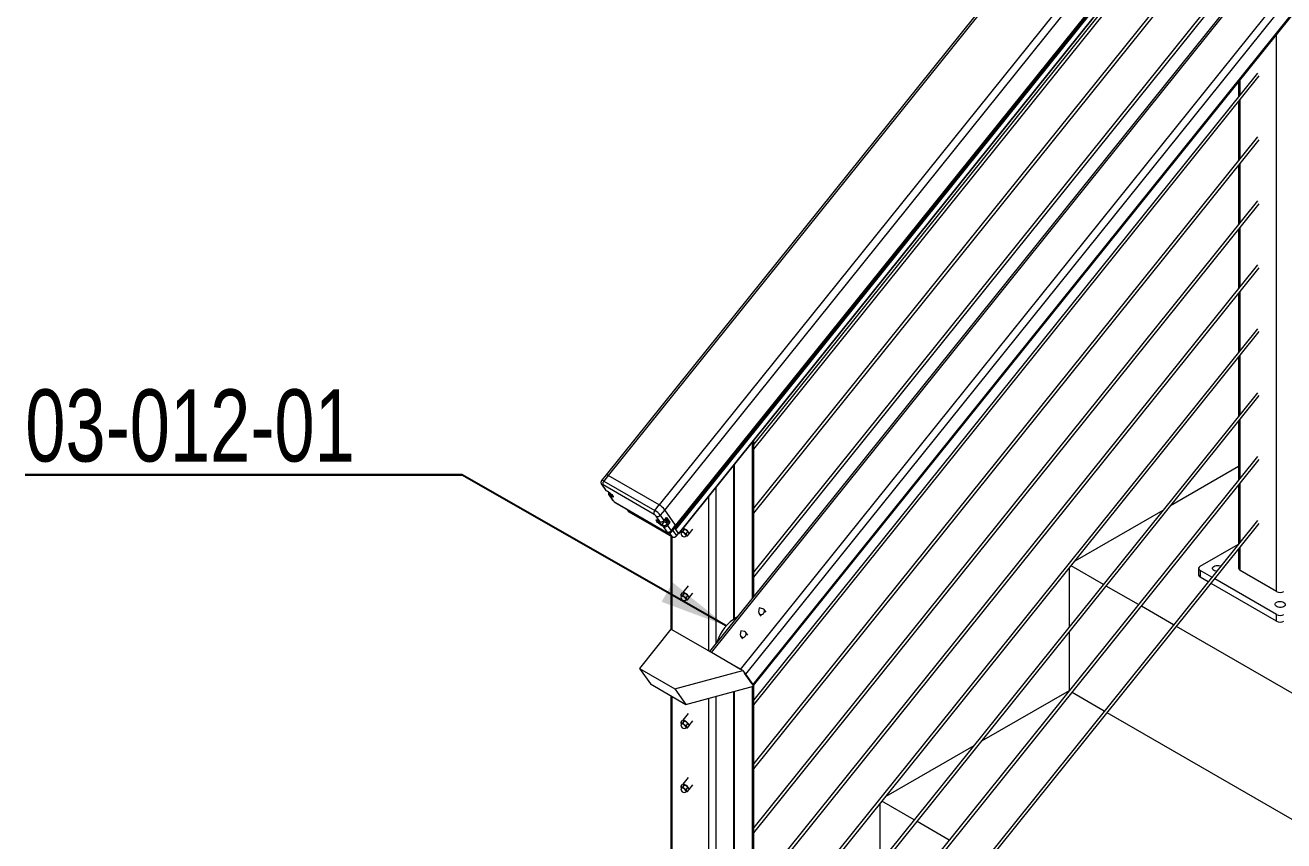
# Model space of a CAD drawing. Header units: inches. Extents: x 0.03 to 2.74, y 0.01 to 1.91.
# Drawn here: x 0.5061 to 0.7067, y 0.3553 to 0.4852 of the extents above; entities that cross this region are included whole.
import ezdxf

# ---------------------------------------------------------------- set-up
doc = ezdxf.new("R2010")
doc.units = ezdxf.units.IN
doc.header["$MEASUREMENT"] = 0
doc.layers.add('SLD-0_0', color=7, linetype='Continuous')
doc.styles.add('SLDTEXTSTYLE0', font='TXT', dxfattribs={"width": 0.75})
doc.dimstyles.new('SLDDIMSTYLE1', dxfattribs={"dimtxt": 0.18, "dimasz": 0.01083333333333333, "dimexe": 0, "dimexo": 0.0625, "dimgap": 0, "dimtad": 0, "dimtih": 1, "dimtoh": 1, "dimdec": 0, "dimrnd": 1e-09, "dimzin": 0, "dimdsep": 46, "dimtxsty": 'Standard', "dimsah": 1, "dimcen": 0.09, "dimadec": 0, "dimazin": 0, "dimtfac": 0.01083333333333333, "dimtdec": 0, "dimtofl": 0, "dimtmove": 0, "dimatfit": 3, "dimfxl": 1, "dimfrac": 2, "dimtolj": 1, "dimtzin": 0, "dimarcsym": 0})

# ---------------------------------------------------------------- blocks, each defined once
blk = doc.blocks.new('SW_NOTE_41')
at = {"layer": 'SLD-0_0', "color": 0}
for p, q in [((-0.06956524184476938, -3.64246399155235e-16), (0, -3.64246399155235e-16)), ((0, -3.64246399155235e-16), (-0.06956524184476938, -3.64246399155235e-16)), ((-0.06956524184476938, -3.64246399155235e-16), (0, -3.64246399155235e-16)), ((0, -3.64246399155235e-16), (-0.06956524184476938, -3.64246399155235e-16)), ((-0.06956524184476938, -3.64246399155235e-16), (0, -3.64246399155235e-16)), ((0, -3.64246399155235e-16), (-0.06956524184476938, -3.64246399155235e-16))]:
    blk.add_line(p, q, dxfattribs=at)
at = {"layer": 'SLD-0_0', "color": 0, "insert": (-0.06955034442948592, 0.01358171580628621), "char_height": 0.01148293963254593, "attachment_point": 1, "style": 'SLDTEXTSTYLE0'}
blk.add_mtext('03-012-01', dxfattribs=at)

msp = doc.modelspace()

# ---------------------------------------------------------------- linework, layer by layer
at = {"linetype": 'Continuous', "lineweight": 15}
for p, q in [((0.799580937890122, 0.66353939771084), (0.5986713566462352, 0.4136097756535363)), ((0.7999302222919177, 0.6634381076050916), (0.5990206272203246, 0.4135084805591713)), ((0.8080498824874577, 0.6587507275478962), (0.6071402874158647, 0.408821100501976)), ((0.8089198526233051, 0.6580033055634648), (0.6080102644655652, 0.408073687498741)), ((0.8106162840174279, 0.6549030558471848), (0.609706695859688, 0.4049734322935556)), ((0.8106452807173384, 0.6548617845417185), (0.6097356787318923, 0.4049321629853525)), ((0.8106597790672937, 0.6555277058521148), (0.6097501770818476, 0.4055980728189466)), ((0.6098094910276112, 0.4054190116117736), (0.8107190791853511, 0.655348629177506)), ((0.8111237608351279, 0.6541809956190476), (0.6102141726773881, 0.4042513793007937)), ((0.6102200909356434, 0.4042334645987868), (0.8111296929210896, 0.6541630851571701)), ((0.8109875855844274, 0.6291056825741786), (0.6151558284406125, 0.3854928401024916)), ((0.6154500128901103, 0.3853230067232244), (0.8113368665292965, 0.6290043864815065)), ((0.6200898167407465, 0.3826445049737648), (0.8159766703799328, 0.626325884732047)), ((0.6209597868765939, 0.3818970949638295), (0.8168466405157802, 0.6255784787140429)), ((0.6221197378392531, 0.3802466908316707), (0.8180065914784392, 0.6239280735839013)), ((0.6221790241296042, 0.3800676131603766), (0.8180658846826436, 0.6237490009018724)), ((0.7024557724990251, 0.5183299661707846), (0.6222279188987428, 0.4185272756463831)), ((0.6222279188987428, 0.4176959773126056), (0.7027529299053568, 0.5178683272121641)), ((0.7024557724990251, 0.5081499947482837), (0.6222279188987428, 0.4083473047228736)), ((0.6222279188987428, 0.4075160066385918), (0.7027529299053568, 0.5076883557896632)), ((0.7024557724990251, 0.4979700233257828), (0.6222279188987428, 0.3981673337993641)), ((0.6222279188987428, 0.397336035964578), (0.7027529299053568, 0.4975083843671623)), ((0.7055042286088387, 0.3950524951406196), (0.7055042286088387, 0.4837233704314601)), ((0.7024557724990251, 0.4776100804807811), (0.6222279188987428, 0.3778073929503279)), ((0.6222279188987428, 0.3769760931195762), (0.7027529299053568, 0.4771484435181261)), ((0.6994642381418018, 0.47620967587497), (0.6994642381418018, 0.4738886423347529)), ((0.6997044703386167, 0.4741874888134303), (0.6997044703386167, 0.4765085233516304)), ((0.6997044703386167, 0.4640075183889122), (0.6997044703386167, 0.4733561910992711)), ((0.6994642381418018, 0.4730573436226108), (0.6994642381418018, 0.4637086711617476)), ((0.7024557724990251, 0.4674301100562629), (0.6222279188987428, 0.367627421527827)), ((0.6222279188987428, 0.3667961216970753), (0.7027529299053568, 0.4669684740915908)), ((0.6994642381418018, 0.4628773729485969), (0.6994642381418018, 0.4535287004877338)), ((0.6997044703386167, 0.4538275474654028), (0.6997044703386167, 0.4631762199262659)), ((0.7024557724990251, 0.4572501397564927), (0.6222279188987428, 0.3574474501053261)), ((0.6222279188987428, 0.3566161542665056), (0.7027529299053568, 0.4567885027938377)), ((0.6994642381418018, 0.4526974022745832), (0.6994642381418018, 0.4433487290652329)), ((0.6997044703386167, 0.4436475765418932), (0.6997044703386167, 0.452996249252252)), ((0.7024557724990251, 0.4470701692072268), (0.6222279188987428, 0.3472674786828251)), ((0.6222279188987428, 0.3464361828440047), (0.7027529299053568, 0.4466085322445718)), ((0.6994642381418018, 0.4425174313510736), (0.6994642381418018, 0.4331687596386976)), ((0.6997044703386167, 0.4334676061173751), (0.6997044703386167, 0.4428162778297511)), ((0.7024557724990251, 0.4368901987827087), (0.6222279188987428, 0.3370875112522554)), ((0.6222279188987428, 0.3362562074295726), (0.7027529299053568, 0.4364285618200537)), ((0.6994642381418018, 0.4323374599285728), (0.6994642381418018, 0.4229887882161967)), ((0.6997044703386167, 0.4232876366908398), (0.6997044703386167, 0.4326363084032158)), ((0.7024557724990251, 0.4267102273602077), (0.6222279188987428, 0.3269075358378234)), ((0.6222279188987428, 0.3260762399990029), (0.7027529299053568, 0.4262485903975528)), ((0.6994642381418018, 0.4221574885060719), (0.6994642381418018, 0.4128088167936959)), ((0.6997044703386167, 0.4131076652683389), (0.6997044703386167, 0.4224563369807149)), ((0.6222279258125959, 0.394290446443241), (0.6222279258125959, 0.4191710846948721)), ((0.6219876901588545, 0.3939916020218913), (0.6219876901588545, 0.4188722402735224)), ((0.6190298055246796, 0.3906586629351292), (0.6190298055246796, 0.4151926638380661)), ((0.6191457923243217, 0.3907305537182917), (0.6191457923243217, 0.4153369562771747)), ((0.7024557724990251, 0.4165302559377068), (0.6222279188987428, 0.3167275684072536)), ((0.6222279188987428, 0.3158962725684332), (0.7027529299053568, 0.4160686209710175)), ((0.5986713566462352, 0.4136097756535363), (0.5979681624749187, 0.4127350159046085)), ((0.5990206272203246, 0.4135084805591713), (0.5983174607044204, 0.4126337367753733)), ((0.6071402874158647, 0.408821100501976), (0.5990206272203246, 0.4135084805591713)), ((0.6994642346848752, 0.4149354552391786), (0.6886317755768528, 0.4086820097044482)), ((0.5979728051272767, 0.4120720683488039), (0.598555338734254, 0.4112432244034619)), ((0.5980740757905909, 0.4119801571020786), (0.5986563604988565, 0.4111516634720533)), ((0.606309740070406, 0.4073238968608351), (0.5981900798748658, 0.4120112769180305)), ((0.5983174607044204, 0.4126337367753733), (0.6064371208999605, 0.407946356718178)), ((0.5986563604988565, 0.4111516634720533), (0.5988883513827736, 0.4110177379854521)), ((0.6161879076901468, 0.3867767415900873), (0.6161879076901468, 0.4116573803407098)), ((0.6994642381418018, 0.4119775210755021), (0.6994642381418018, 0.4026288453711949)), ((0.6997044703386167, 0.402927693845838), (0.6997044703386167, 0.4122763655582141)), ((0.5986748066589332, 0.4111345633019341), (0.5989067975428504, 0.4110006378153329)), ((0.5991302117919941, 0.4104253130804899), (0.5997127453989715, 0.4095964696341394)), ((0.59923173135402, 0.4103330520174394), (0.5998140160622857, 0.409504558387414)), ((0.5994637222379371, 0.4101991265308382), (0.59923173135402, 0.4103330520174394)), ((0.5992706978301039, 0.4105361139086666), (0.5995026887140211, 0.4104021884220653)), ((0.5995026887140211, 0.4104021884220653), (0.5995654941556012, 0.4104837556466845)), ((0.600161993745845, 0.4092055880972512), (0.6082816539413851, 0.4045182080400558)), ((0.6002173045706625, 0.4091542711227725), (0.6083369647662026, 0.4044668910655771)), ((0.6150279705551939, 0.3855666555121528), (0.6150279705551939, 0.4102144189690602)), ((0.6019705367249463, 0.4081421788166319), (0.6021734721412014, 0.407853402184649)), ((0.6020322324931036, 0.4081065610060247), (0.6022747428045157, 0.4077614914369151)), ((0.6022747428045157, 0.4077614914369151), (0.6092344520373967, 0.4037437368170846)), ((0.6022839520568478, 0.4077529333692906), (0.6092436612897287, 0.4037351787494602)), ((0.6064371208999605, 0.407946356718178), (0.6071402874158647, 0.408821100501976)), ((0.6080102644655652, 0.408073687498741), (0.6073070702942486, 0.4071989277498133)), ((0.6073070702942486, 0.4071989277498133), (0.6078934203481383, 0.4063646788705257)), ((0.6097501770818476, 0.4055980728189466), (0.6080102644655652, 0.408073687498741)), ((0.6873848898252869, 0.4079621978816946), (0.6733626416223362, 0.3998673262983176)), ((0.6072400059191574, 0.4061964304460143), (0.6066577212108918, 0.4070249240760396)), ((0.6070080115783137, 0.4063303579282567), (0.6072400059191574, 0.4061964304460143)), ((0.6070264577383904, 0.4063132577581375), (0.6072584520792341, 0.4061793302758951)), ((0.6078153767743208, 0.4053778189914004), (0.6075833824334772, 0.4055117464736429)), ((0.6076223489095611, 0.40571480836487), (0.6079540755814038, 0.4061456732761733)), ((0.6076223489095611, 0.40571480836487), (0.6078543432504048, 0.4055808808826276)), ((0.6083976614825866, 0.404549325361375), (0.6078153767743208, 0.4053778189914004)), ((0.6078934203481383, 0.4063646788705257), (0.6083033288708605, 0.4068530042871566)), ((0.6079030720870691, 0.4063261775102978), (0.6083151100765466, 0.406817038601401)), ((0.6082032024502346, 0.406056329049617), (0.6082281960291991, 0.4060509133484175)), ((0.6082422726341151, 0.4060684326135475), (0.6082281960291991, 0.4060509133484175)), ((0.6082832095583331, 0.4057026620297753), (0.6086803412805223, 0.406218497542097)), ((0.6082940712215565, 0.4060633396477799), (0.6083442934504909, 0.4061258186381829)), ((0.6083513248390958, 0.4061605851591958), (0.60829586190951, 0.4065791223073119)), ((0.6083033288708605, 0.4068530042871566), (0.6088543906185166, 0.406068970227539)), ((0.6086803412805223, 0.406218497542097), (0.6083157530648851, 0.4064289698389557)), ((0.6088543906185166, 0.406068970227539), (0.6084606605120537, 0.4055575774154446)), ((0.6084606605120537, 0.4055575774154446), (0.6090470105659435, 0.4047233290351486)), ((0.6090470105659435, 0.4047233290351486), (0.6097501770818476, 0.4055980728189466)), ((0.6091062968562946, 0.4045442518628458), (0.6098094910276112, 0.4054190116117736)), ((0.6095875563430312, 0.4051429363800829), (0.6101851621497713, 0.4042926326438671)), ((0.6095875563430312, 0.4051429363800829), (0.609706695859688, 0.4049734322935556)), ((0.6117537218307693, 0.4061291284182929), (0.6109049495685331, 0.4050732717445441)), ((0.7024557724990251, 0.4063502845152059), (0.6222279188987428, 0.3065476009766839)), ((0.6222279188987428, 0.3057162971540011), (0.7027529299053568, 0.4058886495485166)), ((0.6092344520373967, 0.4037437368170846), (0.6087996536435067, 0.4043623877310225)), ((0.6089879662604507, 0.4038827918739872), (0.6089879662604507, 0.389009195334305)), ((0.6092282122849719, 0.3889147846946185), (0.6092282122849719, 0.403744114210372)), ((0.6092861953140133, 0.4047680439775783), (0.6098838011207535, 0.4039177399918668)), ((0.6097356787318923, 0.4049321629853525), (0.6102141726773881, 0.4042513793007937)), ((0.6098838011207535, 0.4039177399918668), (0.6101851621497713, 0.4042926326438671)), ((0.6098897470344213, 0.4038998415044853), (0.6101911080634391, 0.4042747339069899)), ((0.6106069417582698, 0.4047128038653289), (0.6108656028305286, 0.4050345681070163)), ((0.6106069417582698, 0.4047128038653289), (0.6106749083911909, 0.4045175419902815)), ((0.6109275682389569, 0.4046137277744453), (0.6107358401785803, 0.4046241920654378)), ((0.6108656028305286, 0.4050345681070163), (0.6110573066924193, 0.4050240858864398)), ((0.6109275682389569, 0.4046137277744453), (0.6111862016558033, 0.4049354760510029)), ((0.6114539890141569, 0.4039003655501767), (0.6114425465872728, 0.4039040926812923)), ((0.6114469265132131, 0.4042022615352506), (0.6117055875854719, 0.4045240257769381)), ((0.6116456894191211, 0.4038898852940544), (0.6115149208015465, 0.404007015625333)), ((0.6116456894191211, 0.4038898852940544), (0.6119043504913799, 0.4042116495981157)), ((0.6117055875854719, 0.4045240257769381), (0.611836359659973, 0.4044068935123922)), ((0.6119277849964697, 0.4042510575479447), (0.6125024644663231, 0.4049659490188111)), ((0.6933247296732122, 0.3990702477648089), (0.6994427291448009, 0.4026020936823029)), ((0.6994642381418018, 0.4017975496530012), (0.6994642381418018, 0.3987354390374088)), ((0.6997044703386167, 0.3984006243230852), (0.6997044703386167, 0.4020963941357131)), ((0.6779143249582588, 0.3961809039988827), (0.6727812971980924, 0.3991441378506206)), ((0.6724456019745692, 0.3987265303894319), (0.6724456019745692, 0.3893778546851247)), ((0.6930844974763972, 0.3987354370417677), (0.6930844974763972, 0.3976638629934718)), ((0.6951966346590683, 0.3973199945809175), (0.6933247296732122, 0.3984006223274439)), ((0.6933247296732122, 0.3984006223274439), (0.6933247296732122, 0.3973290482791481)), ((0.6946082726739258, 0.3965880746769027), (0.6933247296732122, 0.3973290482791481)), ((0.7055042286088387, 0.3950524951406196), (0.6997044703386167, 0.3984006243230852)), ((0.6117537218307693, 0.3959491577091938), (0.6109049495685331, 0.3948933006962867)), ((0.6835037914725247, 0.3929541736630833), (0.6783707637123584, 0.3959174075148212)), ((0.7055042286088387, 0.390297973204252), (0.6950647079710991, 0.3963245801884825)), ((0.7055042286088387, 0.3913695472525479), (0.6956530734131681, 0.3970564980968562)), ((0.6106069417582698, 0.3945328328794455), (0.6108656028305286, 0.3948545971835068)), ((0.6106069417582698, 0.3945328328794455), (0.6106749083911909, 0.3943375708796502)), ((0.6109275682389569, 0.3944337574123011), (0.6107358401785803, 0.3944442215785458)), ((0.6108656028305286, 0.3948545971835068), (0.6110573066924193, 0.3948441150564911)), ((0.6109275682389569, 0.3944337574123011), (0.6111862016558033, 0.3947555057512327)), ((0.6114539890141569, 0.3937203943771715), (0.6114425465872728, 0.3937241221320263)), ((0.6114469265132131, 0.3940222911107326), (0.6117055875854719, 0.3943440554147939)), ((0.6116456894191211, 0.393709914245797), (0.6115149208015465, 0.393827045076067)), ((0.6116456894191211, 0.393709914245797), (0.6119043504913799, 0.3940316785498584)), ((0.6117055875854719, 0.3943440554147939), (0.611836359659973, 0.3942269225888827)), ((0.6119277849964697, 0.3940710872481744), (0.6125024644663231, 0.3947859782200494)), ((0.6230586529182354, 0.3924266750788344), (0.6229707778453066, 0.3918257844321043)), ((0.6230274230437728, 0.3915653197467853), (0.6233314113369696, 0.3911327994098749)), ((0.6236537628240055, 0.3923058061198962), (0.6230586529182354, 0.3924266750788344)), ((0.6241836543534629, 0.3917317781936682), (0.6238796660602662, 0.3921642985305787)), ((0.6890932579867907, 0.3897274433272839), (0.6839602267696979, 0.392690679174663)), ((0.7055042286088387, 0.390297973204252), (0.7055042286088387, 0.3913695472525479)), ((0.7304432019614212, 0.3658566287753042), (0.689549693283964, 0.3894639488388637)), ((0.6090122753679581, 0.3890394334883949), (0.6039895270216982, 0.3827911871993884)), ((0.6204378047950855, 0.3824436157460425), (0.6090122753679581, 0.3890394334883949)), ((0.620124358350845, 0.3887764471039041), (0.6200364832779164, 0.3881755559581826)), ((0.6200931284763825, 0.3879150912728637), (0.6203971167695792, 0.3874825709359532)), ((0.6207194959120277, 0.3886555936111044), (0.620124358350845, 0.3887764471039041)), ((0.6212493597860725, 0.3880815507177294), (0.620945371492876, 0.3885140710546399)), ((0.6724456019745692, 0.388546558966931), (0.6724456019745692, 0.3792458782512902)), ((0.6200898167407465, 0.3826445049737648), (0.6154500128901103, 0.3853230067232244)), ((0.6039895270216982, 0.3827911871993884), (0.6096152947216772, 0.3795435006351427)), ((0.6039895270216982, 0.3827911871993884), (0.6057294672933929, 0.3803155894827066)), ((0.6096152947216772, 0.3795435006351427), (0.6204378047950855, 0.3824436157460425)), ((0.6204378047950855, 0.3824436157460425), (0.6221777450667803, 0.3799680170313778)), ((0.6218877504122625, 0.3803806143226308), (0.6207277994496033, 0.3820310184547895)), ((0.6221197378392531, 0.3802466908316707), (0.6209597868765939, 0.3818970949638295)), ((0.6057294672933929, 0.3803155894827066), (0.611355234993372, 0.3770679029184609)), ((0.6096152947216772, 0.3795435006351427), (0.611355234993372, 0.3770679029184609)), ((0.611355234993372, 0.3770679029184609), (0.6221777450667803, 0.3799680170313778)), ((0.6190298055246796, 0.2841861028422479), (0.6190298055246796, 0.3791244637866931)), ((0.6191457923243217, 0.2842530605964455), (0.6191457923243217, 0.379155542063378)), ((0.6219876901588545, 0.2858936532953238), (0.6219876901588545, 0.3799170915551299)), ((0.6222279258125959, 0.2862284620227237), (0.6222279258125959, 0.3801284298509029)), ((0.6724456019745692, 0.3792458782512902), (0.6584953408101184, 0.3711925639006686)), ((0.6724719541256682, 0.3792306654782737), (0.6724456019745692, 0.3792458782512902)), ((0.6089879662604507, 0.3784344897801982), (0.6089879662604507, 0.2862284540401589)), ((0.6092282122849719, 0.2858936473084001), (0.6092282122849719, 0.3782958126155743)), ((0.6150279705551939, 0.2825455181259345), (0.6150279705551939, 0.3780520905555974)), ((0.6161879076901468, 0.2825455101433696), (0.6161879076901468, 0.3783629142949412)), ((0.6780614171830076, 0.3760039371381156), (0.6729283894228414, 0.3789671709898535)), ((0.6117537218307693, 0.3755892168601576), (0.6109049495685331, 0.3745333588492677)), ((0.7304432019614212, 0.345764576448428), (0.6785178559371073, 0.3757404406540542)), ((0.6106069417582698, 0.3741728910324265), (0.6108656028305286, 0.3744946563344707)), ((0.6106069417582698, 0.3741728910324265), (0.6106749083911909, 0.373977630030614)), ((0.6109275682389569, 0.3740738145672993), (0.6107358401785803, 0.3740842797315267)), ((0.6108656028305286, 0.3744946563344707), (0.6110573066924193, 0.3744841732094722)), ((0.6109275682389569, 0.3740738145672993), (0.6111862016558033, 0.3743955639042137)), ((0.6114539890141569, 0.3733604535281353), (0.6114425465872728, 0.3733641802850073)), ((0.6114469265132131, 0.3736623502616964), (0.6117055875854719, 0.3739841135677749)), ((0.6116456894191211, 0.373349972398778), (0.6115149208015465, 0.3734671032290481)), ((0.6116456894191211, 0.373349972398778), (0.6119043504913799, 0.3736717377008222)), ((0.6117055875854719, 0.3739841135677749), (0.611836359659973, 0.3738669807418637)), ((0.6119277849964697, 0.3737111454011554), (0.6125024644663231, 0.3744260363730303)), ((0.6572484550585526, 0.370472752077915), (0.6432262068556018, 0.362377880494538)), ((0.6117537218307693, 0.3654092434416911), (0.6109049495685331, 0.3643533894227324)), ((0.6106069417582698, 0.3639929196099256), (0.6108656028305286, 0.3643146849119698)), ((0.6106069417582698, 0.3639929196099256), (0.6106749083911909, 0.3637976586081131)), ((0.6109275682389569, 0.3638938431447984), (0.6107358401785803, 0.3639043083090259)), ((0.6108656028305286, 0.3643146849119698), (0.6110573066924193, 0.3643042017869713)), ((0.6109275682389569, 0.3638938431447984), (0.6111862016558033, 0.3642155924817128)), ((0.6114539890141569, 0.3631804821056344), (0.6114425465872728, 0.3631842088625065)), ((0.6114469265132131, 0.3634823768432299), (0.6117055875854719, 0.363804142145274)), ((0.6116456894191211, 0.3631700009762772), (0.6115149208015465, 0.3632871318065471)), ((0.6116456894191211, 0.3631700009762772), (0.6119043504913799, 0.3634917662783213)), ((0.6117055875854719, 0.363804142145274), (0.611836359659973, 0.3636870093193628)), ((0.6119277849964697, 0.3635311759746201), (0.6125024644663231, 0.3642460649505295)), ((0.6422868492900209, 0.3612093307822659), (0.6422868492900209, 0.3518606590698898)), ((0.6477637409911506, 0.358673858635188), (0.6426307132309844, 0.3616370924869259)), ((0.6533532075054166, 0.3554471282993887), (0.6482201797452504, 0.3584103621511266))]:
    msp.add_line(p, q, dxfattribs=at)
at = {"linetype": 'Continuous', "lineweight": 15, "flags": 128}
for points in [[(0.5980740757905909, 0.4119801571020786), (0.5980119928466598, 0.412026562374696), (0.5979725700562712, 0.4120724036282063)], [(0.5981900798748658, 0.4120112769180305), (0.598147030768525, 0.4120342250697447), (0.5981101211637392, 0.4120499615486495), (0.598080744201908, 0.4120578697839989), (0.5980599957287482, 0.4120576316051474), (0.5980487365189715, 0.4120492821156817), (0.5980473468344979, 0.4120331228770273), (0.598055909641565, 0.4120097867581919), (0.5980740757905909, 0.4119801571020786)], [(0.5986563604988565, 0.4111516634720533), (0.5986692755764514, 0.4111382154399865), (0.5986748066589332, 0.4111345633019341)], [(0.5988883513827736, 0.4110177379854521), (0.5990621172527908, 0.4109075927631878), (0.5992450958320665, 0.4107732027107443), (0.5994224811041827, 0.4106254659227601), (0.5995798818839069, 0.4104763337108583), (0.599704587052311, 0.410337919435501), (0.5997864747284531, 0.4102214212117796), (0.5998189076133554, 0.4101362750908453), (0.5997992307874267, 0.4100893676047726), (0.5997290932046316, 0.4100845227193889), (0.5996141469398814, 0.4101221210185266), (0.5994637222379371, 0.4101991265308382)], [(0.5988883513827736, 0.4110177379854521), (0.5989012664603686, 0.4110042899533852), (0.5989067975428504, 0.4110006378153329)], [(0.5995026887140211, 0.4104021884220653), (0.5996334296761833, 0.410336236633151), (0.5997166620967539, 0.4103103342449385)], [(0.5998140160622857, 0.409504558387414), (0.5997519054629423, 0.409550948193893), (0.5997127453989715, 0.4095964696341394)], [(0.6002173045706625, 0.4091542711227725), (0.6002017345734763, 0.4091644979154904), (0.600161993745845, 0.4092055880972512)], [(0.6021734721412014, 0.407853402184649), (0.6022126322051722, 0.4078078812433941), (0.6022747428045157, 0.4077614914369151)], [(0.6022747428045157, 0.4077614914369151), (0.6022813524480813, 0.4077546351738887), (0.6022839520568478, 0.4077529333692906)], [(0.6075833824334772, 0.4055117464736429), (0.6074096165634602, 0.4056218921948984), (0.6072266414411109, 0.4057562802517008), (0.6070492527120682, 0.4059040190353262), (0.606891851932344, 0.4060531512472279), (0.60676714676394, 0.4061915650235939), (0.6066852590877977, 0.4063080632473153), (0.6066528262028954, 0.406393209867241), (0.6066725030288243, 0.4064401173533136), (0.6067426440685459, 0.4064449602430562), (0.6068575868763696, 0.4064073639395597), (0.6070080115783137, 0.4063303579282567)], [(0.6070264577383904, 0.4063132577581375), (0.6070209266559087, 0.4063169098961899), (0.6070080115783137, 0.4063303579282567)], [(0.6072585073900589, 0.4061793068181094), (0.6072529209967523, 0.4061829824139475), (0.6072400059191574, 0.4061964304460143)], [(0.60829586190951, 0.4065791223073119), (0.6082724308613467, 0.4066310746332213), (0.6082175141261561, 0.406700778035647)], [(0.6082274493330639, 0.4067126019706518), (0.608291865702417, 0.4066386922599641), (0.6083378773948119, 0.4065644185946461), (0.6083380848104052, 0.4065213820601788), (0.6083045457090064, 0.4065135701590284)], [(0.6082816539413851, 0.4045182080400558), (0.6083246788492399, 0.4044952414285792), (0.6083616126525119, 0.4044795229104454), (0.608390989614343, 0.4044716146750959), (0.6084117380875027, 0.4044718533529388), (0.6084230007542061, 0.4044802008467634), (0.6084243904386796, 0.4044963595864264), (0.6084158241746861, 0.404519697700903), (0.6083976614825866, 0.404549325361375)], [(0.6083371030432645, 0.4044668406544709), (0.6083213947690165, 0.404477117858295), (0.6082816539413851, 0.4045182080400558)], [(0.6092344520373967, 0.4037437368170846), (0.6092410616809623, 0.4037368805540582), (0.6092436612897287, 0.4037351787494602)], [(0.6102141726773881, 0.4042513793007937), (0.6102208445456316, 0.4042381356119197), (0.6102176780009109, 0.404232003191372), (0.6102051708406491, 0.4042339306837026), (0.6101851552359182, 0.4042435928609719), (0.6101724130046509, 0.4042514923155096)], [(0.6106749083911909, 0.4045175419902815), (0.6106560508568546, 0.4045506817978512), (0.6106446879392812, 0.4045788751781904), (0.6106410166832839, 0.4046016437211193), (0.6106451235120266, 0.40461861217255), (0.6106569323731251, 0.404629488667466), (0.6106762151094272, 0.4046340723405148), (0.6107026847960288, 0.4046323073350149), (0.6107358401785803, 0.4046241920654378)], [(0.6106692044623815, 0.4045315016662789), (0.6106485493262387, 0.4045782496696104), (0.6106562444447414, 0.4046224760661678), (0.6107114653894685, 0.4046276580891292), (0.6108082247636336, 0.4045932437717404), (0.6109360619074929, 0.4045229647552199), (0.6110811352871359, 0.4044244504785042), (0.6112276847744164, 0.4043083543527834), (0.6113598292487583, 0.4041872562791318), (0.6114632950604325, 0.4040743008553807), (0.6115268299135149, 0.4039817119179743), (0.6115435545241692, 0.4039195226371756), (0.6115116643767353, 0.4038944803437872), (0.6114456820196547, 0.4039055460061831)], [(0.6115149208015465, 0.404007015625333), (0.6115338025343685, 0.4039738937785343), (0.6115451654519419, 0.4039457003981951), (0.6115488090525268, 0.4039229158277624), (0.6115447056807107, 0.4039059454430645), (0.6115329244750246, 0.4038950848509044), (0.6115136106263837, 0.403890487208367), (0.6114871685951944, 0.4038922682413705), (0.6114539890141569, 0.4039003655501767)], [(0.6959601314571421, 0.3982697681326796), (0.6958077155655046, 0.3982949491335876), (0.6956130214621472, 0.3983581550822924), (0.6954550744880278, 0.3984493359296126), (0.6953455901672282, 0.3985617284474551), (0.6952927026479231, 0.3986870128075758), (0.6953003286278948, 0.3988158873262504), (0.6953679046281155, 0.3989387948776786), (0.6954904181050862, 0.3990466233640521), (0.6956587773419773, 0.3991313702640805), (0.6958604993770131, 0.3991867513035636), (0.6960806088043742, 0.3992086554615891), (0.6963028131292253, 0.3991954722556929), (0.6965106158980643, 0.3991481675762253), (0.6966287667337275, 0.3991015454060547)], [(0.6106749083911909, 0.3943375708796502), (0.6106560508568546, 0.3943707110614634), (0.6106446879392812, 0.3943989048160462), (0.6106410166832839, 0.3944216730471056), (0.6106451235120266, 0.3944386414361623), (0.6106569323731251, 0.3944495174944607), (0.6106762151094272, 0.3944541015417531), (0.6107026847960288, 0.3944523365986271), (0.6107358401785803, 0.3944442215785458)], [(0.6106692044623815, 0.3943515304932736), (0.6106485493262387, 0.3943982788084748), (0.6106562444447414, 0.3944425049555365), (0.6107114653894685, 0.394447686916124), (0.6108082247636336, 0.3944132733472223), (0.6109360619074929, 0.394342994205954), (0.6110811352871359, 0.3942444796797425), (0.6112276847744164, 0.3941283831174043), (0.6113598292487583, 0.3940072853556223), (0.6114632950604325, 0.3938943305556105), (0.6115268299135149, 0.3938017412439605), (0.6115435545241692, 0.393739551838414), (0.6115116643767353, 0.3937145097945213), (0.6114456820196547, 0.3937255752074214)], [(0.6115149208015465, 0.393827045076067), (0.6115338025343685, 0.3937939228550248), (0.6115451654519419, 0.393765729100442), (0.6115488090525268, 0.3937429449042529), (0.6115447056807107, 0.393725974519555), (0.6115329244750246, 0.3937151144263862), (0.6115136106263837, 0.3937105164096054), (0.6114871685951944, 0.3937122973178611), (0.6114539890141569, 0.3937203943771715)], [(0.7066641795714976, 0.393311465810445), (0.7067991518117585, 0.3932087222178988), (0.7068810947987255, 0.3930887602329106), (0.706903931255522, 0.3929604844066019), (0.7068659880296974, 0.3928334179388722), (0.7067700583179045, 0.3927169642911479), (0.7066232564749859, 0.3926197725724745), (0.7064364718195775, 0.3925490470476545), (0.7062235666271488, 0.3925100362530952), (0.7060003252243325, 0.392505633868565), (0.7057832993754551, 0.3925361671792237), (0.7055886121859507, 0.3925993691366461), (0.7054306652118315, 0.3926905499839663), (0.7053211774341053, 0.39280294449745), (0.7052682933717267, 0.3929282268619295), (0.7052759193516984, 0.3930571013806041), (0.7053434953519192, 0.3931800089320323), (0.7054660088288898, 0.3932878374184057), (0.705634368065781, 0.3933725843184342), (0.7058360866438902, 0.3934279673535585), (0.7060561960712513, 0.3934498715115841), (0.7062784003961022, 0.3934366883056878), (0.7064862031649414, 0.3933893836262202), (0.7066641795714976, 0.393311465810445)], [(0.6221197516669592, 0.3800505396826543), (0.6221549362653962, 0.3800530060708108), (0.6221831171306408, 0.3800738927661431), (0.6221865740571918, 0.3801142838778727), (0.6221651756818406, 0.3801726351509879), (0.6221197378392531, 0.3802466908316707)], [(0.6106749083911909, 0.373977630030614), (0.6106560508568546, 0.3740107702124272), (0.6106446879392812, 0.3740389629690272), (0.6106410166832839, 0.3740617312000866), (0.6106451235120266, 0.3740786995891432), (0.6106569323731251, 0.3740895766454245), (0.6106762151094272, 0.3740941606927169), (0.6107026847960288, 0.3740923957495909), (0.6107358401785803, 0.3740842797315267)], [(0.6106692044623815, 0.3739915896442375), (0.6106485493262387, 0.3740383369614558), (0.6106562444447414, 0.3740825631085175), (0.6107114653894685, 0.3740877460670878), (0.6108082247636336, 0.3740533315002033), (0.6109360619074929, 0.373983052358935), (0.6110811352871359, 0.3738845378327235), (0.6112276847744164, 0.3737684412703852), (0.6113598292487583, 0.3736473445065862), (0.6114632950604325, 0.3735343887085915), (0.6115268299135149, 0.3734417993969415), (0.6115435545241692, 0.3733796109893778), (0.6115116643767353, 0.3733545689454851), (0.6114456820196547, 0.3733656343583852)], [(0.6115149208015465, 0.3734671032290481), (0.6115338025343685, 0.3734339810080058), (0.6115451654519419, 0.3734057882514059), (0.6115488090525268, 0.3733830040552167), (0.6115447056807107, 0.3733660336705188), (0.6115329244750246, 0.3733551725793673), (0.6115136106263837, 0.3733505745625863), (0.6114871685951944, 0.3733523554708421), (0.6114539890141569, 0.3733604535281353)], [(0.6106749083911909, 0.3637976586081131), (0.6106560508568546, 0.3638308007858919), (0.6106446879392812, 0.3638589935424919), (0.6106410166832839, 0.3638817597775857), (0.6106451235120266, 0.3638987301626079), (0.6106569323731251, 0.3639096052229236), (0.6106762151094272, 0.3639141892702161), (0.6107026847960288, 0.36391242432709), (0.6107358401785803, 0.3639043083090259)], [(0.6106692044623815, 0.3638116202177021), (0.6106485493262387, 0.3638583655389549), (0.6106562444447414, 0.3639025916860166), (0.6107114653894685, 0.3639077746445869), (0.6108082247636336, 0.363873362073668), (0.6109360619074929, 0.363803080936434), (0.6110811352871359, 0.3637045664102226), (0.6112276847744164, 0.3635884698478843), (0.6113598292487583, 0.3634673730840852), (0.6114632950604325, 0.3633544192820562), (0.6115268299135149, 0.3632618299704062), (0.6115435545241692, 0.3631996415628425), (0.6115116643767353, 0.3631745975229842), (0.6114456820196547, 0.3631856649318498)], [(0.6115149208015465, 0.3632871318065471), (0.6115338025343685, 0.3632540115814705), (0.6115451654519419, 0.3632258188248705), (0.6115488090525268, 0.3632030326327158), (0.6115447056807107, 0.3631860642439835), (0.6115329244750246, 0.3631752011568664), (0.6115136106263837, 0.3631706031400854), (0.6114871685951944, 0.3631723840483412), (0.6114539890141569, 0.3631804821056344)]]:
    msp.add_lwpolyline(points, dxfattribs=at)
at = {"linetype": 'Continuous', "lineweight": 15}
for centre, radius, start, end in [((0.5987418365147709, 0.4131999949909229), 0.0004157975508834434, 47.89462153838222, 99.75905460220561), ((0.5980386600711327, 0.412325148161453), 0.0004158806628864318, 47.90312554559355, 99.76052992276854), ((0.5987337360939744, 0.4122242861476604), 0.0005838964090341098, 135.4735482929242, 201.3956774308309), ((0.5994103285471893, 0.4104040498576553), 0.0001921917030554182, 136.5952681014405, 201.6793323290717), ((0.5996423194311058, 0.410270124371054), 0.0001921917030547703, 136.5952681012586, 201.6793323291143), ((0.6007898663436914, 0.4102883763011235), 0.001251660614372675, 218.771964699542, 239.8919910800436), ((0.6068533962895147, 0.4075369060904649), 0.00058389640903432, 135.4735482929317, 201.395677430823), ((0.6056818473607278, 0.406241080505062), 0.001251695056791622, 38.77220475332509, 59.89184110041357), ((0.6048682999649205, 0.4052403794099985), 0.003127860661634734, 38.76754609799687, 59.89650154103293), ((0.6068748460196246, 0.407513281349791), 0.0005344492580154032, 246.0299548047683, 323.9718746609502), ((0.605570742242868, 0.4061141481176538), 0.003129067474674369, 38.77307414166286, 59.89398397491674), ((0.6085711444110814, 0.4074914647195613), 0.002014130260526898, 213.3528742943093, 241.8962521099943), ((0.6077619796266461, 0.4055827443138588), 0.000192191703054936, 136.5952681013508, 201.6793323291328), ((0.6079939739674898, 0.4054488168316163), 0.000192191703054936, 136.5952681013508, 201.6793323291328), ((0.608592861216359, 0.4075347074617861), 0.001528871391076112, 238.8564209312095, 255.234012972433), ((0.6085860769139624, 0.4074412267206101), 0.001435635747875008, 237.2868870384993, 255.5648585960023), ((0.6086456699365914, 0.4074504865569874), 0.001439688936176255, 235.7703173968856, 255.5434846542964), ((0.6078703588494543, 0.4063384521125767), 3.492385365438779e-05, 339.3756547655287, 48.67445133815503), ((0.6076415821491212, 0.4059216462729517), 0.0006586056352241671, 11.8047466612819, 55.19952688087191), ((0.6076398539984592, 0.4059326404067964), 0.0007304469663571044, 15.33521216374918, 54.02564368506903), ((0.6079248158257813, 0.4050832544984579), 0.0007156198413858909, 41.51484639537703, 59.94601156314708), ((0.6096492028436166, 0.4054652706843943), 0.0001668298646166466, 343.9018921766381, 52.75296655465752), ((0.608614799228243, 0.4050376343569533), 0.0005344104001154257, 246.0265845985511, 323.9752448671749), ((0.6089460679998082, 0.4045905535039582), 0.0001667895180785506, 343.8849910676568, 52.75609613334513), ((0.6094515805627285, 0.4042320811226225), 0.0005344389181787348, 246.0290259040051, 323.9727214034256), ((0.6098736967542936, 0.4039044508329704), 1.669430938157496e-05, 343.9473668956055, 52.75258107590891), ((0.6101750940045894, 0.4042793510553812), 1.666637753420358e-05, 343.9167532966371, 52.83595184662215), ((0.6110949169491856, 0.4042622812667605), 0.0004921259842520163, 149.6098794303951, 312.8009773730892), ((0.6106138644847666, 0.4036638616704461), 0.000849269953560936, 16.22823737760665, 86.1815830339512), ((0.6101517582722932, 0.4031899850755623), 0.001548580434804598, 49.5794790225201, 67.84135150960974), ((0.6109779653586282, 0.4047757481345267), 0.0003063520917522747, 41.48329988420612, 103.7885542623241), ((0.6104721987075656, 0.4035881904582692), 0.001550531210450472, 49.59106843527788, 67.82976831052979), ((0.6101161453661654, 0.4029782975863649), 0.00173632759648744, 36.33232080635376, 53.21649000734461), ((0.610714918326324, 0.4037707162282568), 0.001304520349764574, 21.60544900201572, 67.81663314072561), ((0.6104363663100305, 0.4033771080469495), 0.00173794116261748, 36.33688146478172, 53.20498911503876), ((0.6934949935532773, 0.3977048055598801), 0.0004125328143045185, 185.6958001890751, 245.6236753181105), ((0.6934518051478659, 0.3987354350461264), 0.0003581169262265993, 110.7838550713539, 249.2161449286438), ((0.696512248821194, 0.3988052528945951), 0.0004338730328489761, 310.2791375367178, 332.1338726317985), ((0.699874734218681, 0.3987763816038167), 0.0004125328143037011, 185.6958001890245, 245.6236753181598), ((0.6110949169491856, 0.3940823105149041), 0.0004921259842520163, 149.6098794304006, 312.8009773730892), ((0.610613864985688, 0.3934838916091357), 0.0008492693710946425, 16.22822329457873, 86.18161428097355), ((0.6101517435712074, 0.393009991263974), 0.00154860758166202, 49.57961999348321, 67.84117325663854), ((0.6109779665437608, 0.3945957810770637), 0.0003063484984360347, 41.48287444087481, 103.7889474221559), ((0.6104722141066843, 0.3934082459754885), 0.001550501000213056, 49.590865366869, 67.82992788324819), ((0.6101161506259917, 0.3927983317763328), 0.00173632055135899, 36.33229765395383, 53.21653290840788), ((0.6107149170304625, 0.3935907432476973), 0.001304522541683661, 21.60553751523875, 67.81661093060085), ((0.6104363715869227, 0.3931971418786191), 0.001737934094237767, 36.33685826228167, 53.20503206532995), ((0.7060842040901681, 0.3961718391589452), 0.001260675450028629, 242.60957694891, 297.3904230510917), ((0.6234156567395148, 0.391833873121234), 0.0004449524215056475, 181.0416243537164, 335.9022586462751), ((0.6235612302657532, 0.3919336011175105), 0.0003835346635412233, 312.802467966289, 76.03892981280305), ((0.7060842040901681, 0.3924889263012331), 0.001260706553318019, 242.6103093678326, 297.389690632169), ((0.6227344052645878, 0.3850945304554119), 0.006660292535563947, 118.7721107201283, 163.6385765999286), ((0.7060842040901681, 0.3914173522529373), 0.001260706553318019, 242.6103093678326, 297.389690632169), ((0.620481369180163, 0.3881836800514735), 0.0004449600733880913, 181.0461660521381, 335.8978459561259), ((0.6206269553683609, 0.388283391137586), 0.0003835341360496459, 312.7985360543433, 76.03768097377781), ((0.6188640814175649, 0.3802654208652966), 0.002656001079598328, 37.9036072066616, 52.09522596190445), ((0.6110949169491856, 0.3737223690111911), 0.0004921259842520061, 149.6098794303951, 312.8009773730936), ((0.6106138687953891, 0.3731239545012624), 0.0008492643887727665, 16.22798813487972, 86.18184944066553), ((0.6101517701884961, 0.3726500932126043), 0.001548556981313809, 49.57931908623786, 67.84147416388902), ((0.6109779692709474, 0.3742358458108764), 0.0003063427573054266, 41.48243006606634, 103.7897361541973), ((0.6104722465849755, 0.3730483575677163), 0.001550439255963612, 49.59049909481901, 67.83029415528873), ((0.6101162075492313, 0.372438446406073), 0.0017362412337158, 36.3319091725846, 53.21692138978289), ((0.6107149166590456, 0.3732308026897981), 0.001304522412333422, 21.60547886731052, 67.81659099710991), ((0.6104364286244288, 0.3728372566148752), 0.001737854620496748, 36.33646975307609, 53.20542057453177), ((0.6110949169491856, 0.3635423982593347), 0.000492125984251978, 149.6098794304006, 312.8009773730936), ((0.6106138647945797, 0.3629439781018832), 0.0008492696210262021, 16.2282350909518, 86.18160248458732), ((0.6101517616826967, 0.3624700985763299), 0.001548581688744046, 49.57968427846079, 67.84150664729063), ((0.6109779665715803, 0.3640558720332967), 0.0003063463395417211, 41.48242563223937, 103.7890518741491), ((0.6104722017342287, 0.3628683031168561), 0.001550533070572095, 49.59127383518985, 67.82991709055644), ((0.6101161107342736, 0.3622583865975306), 0.001736371593115523, 36.3323660047532, 53.21614857971868), ((0.6107149278861608, 0.3630508410641078), 0.001304509101648515, 21.6053418857744, 67.81688514160248), ((0.6104363940246722, 0.3626572585429991), 0.001737898282824597, 36.33650160656929, 53.20507275737956)]:
    msp.add_arc(centre, radius, start, end, dxfattribs=at)
for centre, major_axis, ratio, start_param, end_param in [((0.5989617834033303, 0.411520800240913), (0.0004123283701169544, 0.0002688617509552516), 0.7833488870880724, 3.168859110669264, 3.519810176875039), ((0.5995290339077907, 0.4107137045201125), (0.0003922026500340347, 0.0002974611727568077), 0.7931709801458626, 3.111420624778864, 3.463781087050352), ((0.5994675658131022, 0.4107918132287719), (0.0002578109806891105, 0.0002032038815852344), 0.795137611383784, 2.279992888771261, 3.448894066281625), ((0.6075454287130095, 0.4065655672787346), (0.0004123283701169544, 0.0002688617509551406), 0.7833488870879798, 3.519810176875486, 5.090606503669763), ((0.6081126792174699, 0.4057584715579339), (0.0003922026500341458, 0.0002974611727568077), 0.7931709801456299, 3.46378108705052, 5.034577413845287), ((0.6080512111227815, 0.4058365802665934), (0.0002578109806891105, 0.0002032038815852344), 0.7951376113836509, 3.448894066281469, 5.019690393076364), ((0.6081873395940758, 0.4069199746341471), (0.0001278678774307984, -0.0001028155324746538), 0.2114221041877288, 6.278722966060295, 6.915466382890893), ((0.6087383875310087, 0.4061359322607028), (0.0001278678774307984, -0.0001028155324746538), 0.2114221041881528, 0.6322810757103502, 2.203077402505015)]:
    msp.add_ellipse(centre, major_axis=major_axis, ratio=ratio, start_param=start_param, end_param=end_param, dxfattribs=at)
for points, knots in [([(0.5979727601872314, 0.4127313535056122), (0.5979549396363197, 0.4127108274341164), (0.5979044529196806, 0.4126526758112817), (0.5978649345878244, 0.4125360038440012), (0.5978509191741725, 0.4124045651659676), (0.5978679806381626, 0.4122860396511195), (0.5979081736525719, 0.4121725064492059), (0.5979497163234583, 0.412107948631695), (0.5979728051272767, 0.4120720683488039)], [0, 0, 0, 0, 0.1102686288650932, 0.3123978067376695, 0.4886724112312225, 0.6501782160452074, 0.8055742115559824, 1, 1, 1, 1]), ([(0.5985618412130966, 0.4112419522066748), (0.5985836757026008, 0.4112130199319626), (0.5986155073587817, 0.41117084068976), (0.5986606340155995, 0.4111432336652844), (0.5986748066589332, 0.4111345633019341)], [0, 0, 0, 0, 0.6859363326930783, 1, 1, 1, 1]), ([(0.5989067975428504, 0.4110006378153329), (0.5989306929552646, 0.4109864475978932), (0.5989996721707748, 0.4109454845021348), (0.5991270535997042, 0.4108591349901987), (0.5992820202793177, 0.4107414567409258), (0.5994318413503669, 0.4106142509486568), (0.599564190849413, 0.4104883227026194), (0.5996652873998756, 0.4103772692057642), (0.5997279563764565, 0.410295736668696), (0.5997553193861649, 0.4102446298683226), (0.599755708310748, 0.4102428950635347), (0.5997558532730636, 0.4102422484566348)], [0, 0, 0, 0, 0.06907243619868673, 0.1993923511235902, 0.331769305707086, 0.465129014267027, 0.5981135950361054, 0.7292536576997265, 0.8429589547134718, 0.941466714769525, 1, 1, 1, 1]), ([(0.5991152674985138, 0.4108650468301279), (0.5990950826235195, 0.4108166810625217), (0.5990563327152123, 0.4107238308932502), (0.5990613716315006, 0.4105814769592342), (0.5990881010998755, 0.4104787977586016), (0.5991259677054354, 0.41043746505162), (0.5991339003326241, 0.410428806315239)], [0, 0, 0, 0, 0.3271254964654556, 0.627999083304502, 0.9220699996106333, 0.9999999999999999, 0.9999999999999999, 0.9999999999999999, 0.9999999999999999]), ([(0.5997127453989715, 0.4095964696341394), (0.5997309553964908, 0.4095722190868663), (0.5997801269648044, 0.4095067365166122), (0.5998803384556155, 0.4094045740756295), (0.6000157274454828, 0.409288774672283), (0.6001314728864999, 0.409205646334986), (0.6001971805096484, 0.4091663165336867), (0.6002173045706625, 0.4091542711227724)], [0, 0, 0, 0, 0.1463820663572552, 0.3952683556479951, 0.6486354661291045, 0.8923887217496177, 1, 1, 1, 1]), ([(0.6068099849977611, 0.406408994149134), (0.6068126096075867, 0.4064087801515532), (0.6068188987341411, 0.406408267367575), (0.6068722546598438, 0.4063920830629404), (0.6069450193072542, 0.4063588284357645), (0.6070036514201748, 0.4063260195385497), (0.6070264577383904, 0.4063132577581375)], [0, 0, 0, 0, 0.1957682592346271, 0.4691026245525789, 0.7934951704582331, 0.9999999999999999, 0.9999999999999999, 0.9999999999999999, 0.9999999999999999]), ([(0.6072584520792341, 0.4061793302758951), (0.6072864683717997, 0.4061656881414952), (0.60735636613849, 0.4061316524201302), (0.607486590814775, 0.406116115707771), (0.60763685498947, 0.4061410973247166), (0.6077862048116208, 0.4062092739740243), (0.6078633848942775, 0.4062864780036199), (0.6079030720870691, 0.4063261775102978)], [0, 0, 0, 0, 0.1372204595976921, 0.3423509248284665, 0.552919101141484, 0.7701040836494176, 1, 1, 1, 1]), ([(0.6082964081039052, 0.4065814530280152), (0.6082954320180401, 0.406585945945072), (0.6082932623599392, 0.4065959328675747), (0.6082984896822299, 0.4066139623784351), (0.6083013653365794, 0.4066238807722977)], [0, 0, 0, 0, 0.4498800361666155, 1, 1, 1, 1]), ([(0.6083369647662026, 0.4044668910655771), (0.6083628838680798, 0.4044526328114073), (0.6084264383925849, 0.404417671084403), (0.6085323579877691, 0.4043751723471254), (0.6086633407775598, 0.4043493346834086), (0.6088028739368806, 0.4043565864660839), (0.6089365843577248, 0.4044013568948989), (0.6090433867730485, 0.4044673322476011), (0.6090873589275609, 0.4045280974801653), (0.6091016991439817, 0.404547914261842)], [0, 0, 0, 0, 0.1102508794663867, 0.270338928173937, 0.4397856251101052, 0.5872179293329122, 0.7472358285194298, 0.9175684484279816, 1, 1, 1, 1]), ([(0.6092436612897287, 0.4037351787494602), (0.6092674575625645, 0.403723421872637), (0.6093320064873268, 0.4036915305860171), (0.6094563907320295, 0.4036750441659464), (0.6096072116844565, 0.4036990330757431), (0.6097499975372178, 0.4037661937929827), (0.6098413444289937, 0.4038421413874406), (0.6098816627420429, 0.4038902043245786), (0.6098897470344213, 0.4038998415044853)], [0, 0, 0, 0, 0.119860440781582, 0.3251291757888358, 0.5337505617869911, 0.7458163698003607, 0.949033215208234, 1, 1, 1, 1]), ([(0.6107358401785803, 0.4046241920654378), (0.6107320736195417, 0.4046254059902851), (0.610678404443165, 0.4046427030367605), (0.6106413736715386, 0.4046790281171482), (0.6106069417582698, 0.4047128038653289)], [0, 0, 0, 0, 0.07018104790961831, 1, 1, 1, 1]), ([(0.6106778329510529, 0.4045338958462156), (0.6106782189976598, 0.4045346321586236), (0.610679107912421, 0.4045363275989069), (0.6106715286143747, 0.4045208109280524), (0.6106672409281005, 0.4045120329889555)], [0, 0, 0, 0, 0.4342897919866479, 1, 1, 1, 1]), ([(0.6109275682389569, 0.4046137277744453), (0.6109788804446036, 0.4045475355729751), (0.6110476718625175, 0.404458795372928), (0.6111339292444642, 0.4043871366241739), (0.6111558463837582, 0.4043689288517766)], [0, 0, 0, 0, 0.7459099870729409, 1, 1, 1, 1]), ([(0.6110573066924193, 0.4050240858864398), (0.6110610720734876, 0.4050228726090332), (0.6111147338538812, 0.4050055817626184), (0.611151767041432, 0.4049692543830598), (0.6111862016558033, 0.4049354760510029)], [0, 0, 0, 0, 0.0701687689202637, 1, 1, 1, 1]), ([(0.6111558463837582, 0.4043689288517766), (0.611226439399299, 0.404320522380475), (0.611319223855948, 0.4042568989737739), (0.6114222786865527, 0.4042128070802121), (0.6114469265132131, 0.4042022615352506)], [0, 0, 0, 0, 0.7608280318762403, 1, 1, 1, 1]), ([(0.6114773128975972, 0.4047688227039656), (0.6114545649364177, 0.4047859955000451), (0.6113650324124423, 0.4048535850200289), (0.6112626049085973, 0.4049004891099495), (0.6111862016558033, 0.4049354760510029)], [0, 0, 0, 0, 0.254074834142058, 1, 1, 1, 1]), ([(0.61142777514012, 0.4038994287046236), (0.6114397682480008, 0.4039057645009856), (0.611455491450304, 0.4039140708556805), (0.611451530525488, 0.4039138176679939), (0.6114505908553572, 0.4039137576030047)], [0, 0, 0, 0, 0.7627649666773824, 1, 1, 1, 1]), ([(0.6115149208015465, 0.404007015625333), (0.6115125976026168, 0.4040107568305212), (0.6114794874759238, 0.4040640763186561), (0.6114626150612286, 0.4041356810282546), (0.6114469265132131, 0.4042022615352506)], [0, 0, 0, 0, 0.07016581214525223, 1, 1, 1, 1]), ([(0.6114539890141569, 0.4039003655501767), (0.6114578137399296, 0.4038992283394068), (0.6115123148700977, 0.4038830234463286), (0.6115814271923024, 0.4038865791339348), (0.6116456894191211, 0.4038898852940544)], [0, 0, 0, 0, 0.07017699928211979, 1, 1, 1, 1]), ([(0.6117055875854719, 0.4045240257769381), (0.6116897644035114, 0.4045455508420973), (0.6116236124760364, 0.4046355406148784), (0.6115405257385189, 0.4047112344348463), (0.6114773128975972, 0.4047688227039655)], [0, 0, 0, 0, 0.2391945717153872, 1, 1, 1, 1]), ([(0.611836359659973, 0.4044068935123922), (0.6118386912072971, 0.4044031586842555), (0.6118718934238678, 0.4043499731574725), (0.6118887124975062, 0.4042782946507842), (0.6119043504913798, 0.4042116495981157)], [0, 0, 0, 0, 0.07022264068180996, 1, 1, 1, 1]), ([(0.6107358401785803, 0.3944442215785458), (0.6107320736191982, 0.3944454355690165), (0.6106784042195601, 0.3944627336209317), (0.6106413735692814, 0.3944990578823685), (0.6106069417582698, 0.3945328328794455)], [0, 0, 0, 0, 0.07018076236078058, 1, 1, 1, 1]), ([(0.610677832951053, 0.394353925047454), (0.6106782190048099, 0.3943546615426033), (0.6106791079318798, 0.3943563573957419), (0.6106715286115788, 0.3943408400455062), (0.6106672409281005, 0.3943320617535764)], [0, 0, 0, 0, 0.4342918219643926, 1, 1, 1, 1]), ([(0.6109275682389569, 0.3944337574123011), (0.6109788804078946, 0.3943675650461712), (0.6110476717503056, 0.394278824659286), (0.6111339292413351, 0.3942071659258432), (0.6111558463837582, 0.3941889581777628)], [0, 0, 0, 0, 0.7459102721245678, 1, 1, 1, 1]), ([(0.6110573066924193, 0.3948441150564911), (0.6110610720737343, 0.3948429017351385), (0.611114734014425, 0.3948256102119111), (0.6111517671148512, 0.3947892834844222), (0.6111862016558033, 0.3947555057512327)], [0, 0, 0, 0, 0.0701685639098251, 1, 1, 1, 1]), ([(0.6111558463837582, 0.3941889581777628), (0.6112264392504254, 0.3941405512358933), (0.6113192234015128, 0.3940769272860505), (0.6114222786737804, 0.3940328363798221), (0.611446926513213, 0.3940222911107326)], [0, 0, 0, 0, 0.7608289329581909, 1, 1, 1, 1]), ([(0.6114773128975972, 0.3945888516557082), (0.6114545649498315, 0.3946060246790114), (0.611365032741392, 0.3946736148949626), (0.6112626050053946, 0.3947205189048499), (0.6111862016558033, 0.3947555057512326)], [0, 0, 0, 0, 0.2540755797500729, 1, 1, 1, 1]), ([(0.6114277751401199, 0.3937194579058619), (0.6114397682744016, 0.3937257933368361), (0.6114554914499635, 0.3937340991800901), (0.6114515305158938, 0.3937338470029809), (0.6114505908553572, 0.3937337871784866)], [0, 0, 0, 0, 0.7627679430716869, 0.9999999999999999, 0.9999999999999999, 0.9999999999999999, 0.9999999999999999]), ([(0.6115149208015465, 0.393827045076067), (0.6115125976017151, 0.3938307860712733), (0.6114794865095137, 0.3938841041007958), (0.6114626146132416, 0.3939557096647612), (0.611446926513213, 0.3940222911107326)], [0, 0, 0, 0, 0.07016379336796906, 1, 1, 1, 1]), ([(0.6114539890141569, 0.3937203943771715), (0.6114578137370353, 0.393719257424822), (0.6115123140171154, 0.3937030564545934), (0.6115814268186196, 0.3937066100420997), (0.6116456894191211, 0.393709914245797)], [0, 0, 0, 0, 0.07017804078663914, 1, 1, 1, 1]), ([(0.6117055875854719, 0.3943440554147939), (0.6116897644043292, 0.3943655804397587), (0.6116236124967397, 0.3944555700220994), (0.6115405257446549, 0.3945312635859507), (0.6114773128975972, 0.3945888516557082)], [0, 0, 0, 0, 0.2391946312551681, 1, 1, 1, 1]), ([(0.611836359659973, 0.3942269225888827), (0.6118386912081916, 0.3942231879707237), (0.6118718943913153, 0.3941700039063115), (0.6118887129460466, 0.3940983245433067), (0.6119043504913799, 0.3940316785498584)], [0, 0, 0, 0, 0.07022062341948578, 1, 1, 1, 1]), ([(0.6107358401785803, 0.3740842797315267), (0.6107320736207933, 0.3740854933746692), (0.6106784052579033, 0.3741027861507983), (0.6106413740441278, 0.3741391133509997), (0.6106069417582698, 0.3741728910324265)], [0, 0, 0, 0, 0.07018208836928458, 1, 1, 1, 1]), ([(0.6106778329510529, 0.3739939841984177), (0.6106782189927267, 0.3739947202639635), (0.6106791078989957, 0.3739964151412852), (0.6106715286163039, 0.3739808980852738), (0.6106672409281005, 0.3739721199065575)], [0, 0, 0, 0, 0.4342883914281266, 1, 1, 1, 1]), ([(0.6109275682389569, 0.3740738145672993), (0.6109788804761769, 0.3740076226032543), (0.6110476719590301, 0.373918882692342), (0.6111339292471556, 0.3738472240848232), (0.6111558463837582, 0.3738290163307438)], [0, 0, 0, 0, 0.7459097419012937, 1, 1, 1, 1]), ([(0.6110573066924193, 0.3744841732094722), (0.6110610720721389, 0.3744829602354457), (0.6111147329758428, 0.3744656739888315), (0.6111517666398926, 0.3744293443221625), (0.6111862016558033, 0.3743955639042137)], [0, 0, 0, 0, 0.07016989017342284, 1, 1, 1, 1]), ([(0.6111558463837582, 0.3738290163307438), (0.6112264390925339, 0.3737806090509579), (0.6113192229195528, 0.3737169847368891), (0.6114222786602349, 0.3736728951686445), (0.6114469265132131, 0.3736623502616964)], [0, 0, 0, 0, 0.7608298886121012, 1, 1, 1, 1]), ([(0.6114773128975972, 0.3742289098086892), (0.6114545649498315, 0.3742460828319924), (0.611365032741392, 0.3743136730479436), (0.6112626050053946, 0.3743605770578309), (0.6111862016558033, 0.3743955639042137)], [0, 0, 0, 0, 0.2540755797500729, 1, 1, 1, 1]), ([(0.61142777514012, 0.3733595160588429), (0.6114397682267474, 0.3733658523492383), (0.611455491450579, 0.373374159377716), (0.6114515305332116, 0.3733739055491129), (0.6114505908553571, 0.3733738453314676)], [0, 0, 0, 0, 0.7627625705682243, 1, 1, 1, 1]), ([(0.6115149208015465, 0.3734671032290481), (0.61151259760303, 0.3734708445600031), (0.6114794879187334, 0.3735241651376016), (0.6114626152664956, 0.3735957698335914), (0.6114469265132131, 0.3736623502616964)], [0, 0, 0, 0, 0.07016673718767762, 1, 1, 1, 1]), ([(0.6114539890141569, 0.3733604535281353), (0.6114578137367139, 0.3733593165766246), (0.6115123139224273, 0.3733431156450387), (0.6115814267771379, 0.373346668695162), (0.6116456894191211, 0.373349972398778)], [0, 0, 0, 0, 0.07017815640362703, 1, 1, 1, 1]), ([(0.6117055875854719, 0.3739841135677749), (0.6116897644043292, 0.3740056385927397), (0.6116236124967397, 0.3740956281750803), (0.6115405257446549, 0.3741713217389317), (0.6114773128975972, 0.3742289098086892)], [0, 0, 0, 0, 0.2391946312551681, 1, 1, 1, 1]), ([(0.611836359659973, 0.3738669807418637), (0.6118386912066758, 0.3738632457875927), (0.6118718927518338, 0.3738100595259803), (0.6118887121859303, 0.373738381865894), (0.6119043504913799, 0.3736717377008222)], [0, 0, 0, 0, 0.07022404203121778, 1, 1, 1, 1]), ([(0.6107358401785803, 0.3639043083090259), (0.6107320736176035, 0.3639055226468242), (0.6106784031812965, 0.3639228259746765), (0.6106413730944696, 0.3639591472972775), (0.6106069417582698, 0.3639929196099256)], [0, 0, 0, 0, 0.0701794365021863, 1, 1, 1, 1]), ([(0.610677832951053, 0.3638140147718825), (0.6106782189685618, 0.3638147499782272), (0.6106791078332306, 0.3638164429038824), (0.6106715286257539, 0.3638009264363311), (0.6106672409281005, 0.3637921484840566)], [0, 0, 0, 0, 0.4342815305455839, 0.9999999999999999, 0.9999999999999999, 0.9999999999999999, 0.9999999999999999]), ([(0.6109275682389569, 0.3638938431447984), (0.6109788801208774, 0.3638276507366442), (0.6110476708729613, 0.3637389105585657), (0.611133929216871, 0.3636672539521356), (0.6111558463837582, 0.3636490469042085)], [0, 0, 0, 0, 0.7459125008245887, 1, 1, 1, 1]), ([(0.6110573066924193, 0.3643042017869713), (0.6110610720689473, 0.3643029895075998), (0.6111147308984411, 0.3642857138137597), (0.6111517656898721, 0.3642493782689429), (0.6111862016558033, 0.3642155924817128)], [0, 0, 0, 0, 0.07017254315037719, 0.9999999999999999, 0.9999999999999999, 0.9999999999999999, 0.9999999999999999]), ([(0.6111558463837582, 0.3636490469042085), (0.6112264397241243, 0.363600640976047), (0.6113192248474797, 0.3635370181188156), (0.6114222787144209, 0.3634929231987424), (0.6114469265132131, 0.3634823768432299)], [0, 0, 0, 0, 0.760826065788393, 1, 1, 1, 1]), ([(0.6114773128975972, 0.3640489403821539), (0.611454564962591, 0.3640661134292025), (0.6113650330542928, 0.3641337035499381), (0.611262605097469, 0.3641806064765998), (0.6111862016558033, 0.3642155924817128)], [0, 0, 0, 0, 0.2540762889846392, 1, 1, 1, 1]), ([(0.61142777514012, 0.3631795466323076), (0.6114397683220559, 0.3631858812038286), (0.6114554914493516, 0.3631941858618353), (0.6114515304985773, 0.3631939353362793), (0.6114505908553572, 0.3631938759049324)], [0, 0, 0, 0, 0.7627733153957211, 0.9999999999999999, 0.9999999999999999, 0.9999999999999999, 0.9999999999999999]), ([(0.6115149208015465, 0.3632871318065471), (0.6115125976060871, 0.3632908738097421), (0.6114794911935407, 0.363344198768271), (0.6114626167845395, 0.3634158000653938), (0.6114469265132131, 0.3634823768432299)], [0, 0, 0, 0, 0.07017357909223068, 1, 1, 1, 1]), ([(0.6114539890141569, 0.3631804821056344), (0.6114578137445386, 0.3631793444647234), (0.6115123162285075, 0.3631631330591287), (0.6115814277874105, 0.3631666918887432), (0.6116456894191211, 0.3631700009762772)], [0, 0, 0, 0, 0.07017534070394804, 1, 1, 1, 1]), ([(0.6117055875854719, 0.363804142145274), (0.6116897644498377, 0.3638256678775992), (0.6116236136487291, 0.3639156591707707), (0.611540526086074, 0.3639913526372488), (0.6114773128975972, 0.3640489403821539)], [0, 0, 0, 0, 0.2391979442283041, 1, 1, 1, 1]), ([(0.611836359659973, 0.3636870093193628), (0.6118386912094953, 0.3636832750369468), (0.6118718958019334, 0.3636300935263315), (0.6118887136000594, 0.3635584132923795), (0.6119043504913799, 0.3634917662783213)], [0, 0, 0, 0, 0.0702176822875595, 1, 1, 1, 1])]:
    msp.add_open_spline(points, degree=3, knots=knots, dxfattribs=at)

# ---------------------------------------------------------------- block references
at = {"layer": 'SLD-0_0'}
msp.add_blockref('SW_NOTE_41', (0.5756758842957762, 0.4136494783464568), dxfattribs=at)

# ---------------------------------------------------------------- leaders
msp.add_leader([(0.6178026763359644, 0.3895739622331773), (0.5756758842957762, 0.4136494783464568)], dimstyle='SLDDIMSTYLE1', override={"dimscale": 1, "dimgap": 0, "dimtad": 0, "dimclrd": 0}, dxfattribs=at)

doc.saveas('drawing.dxf')
